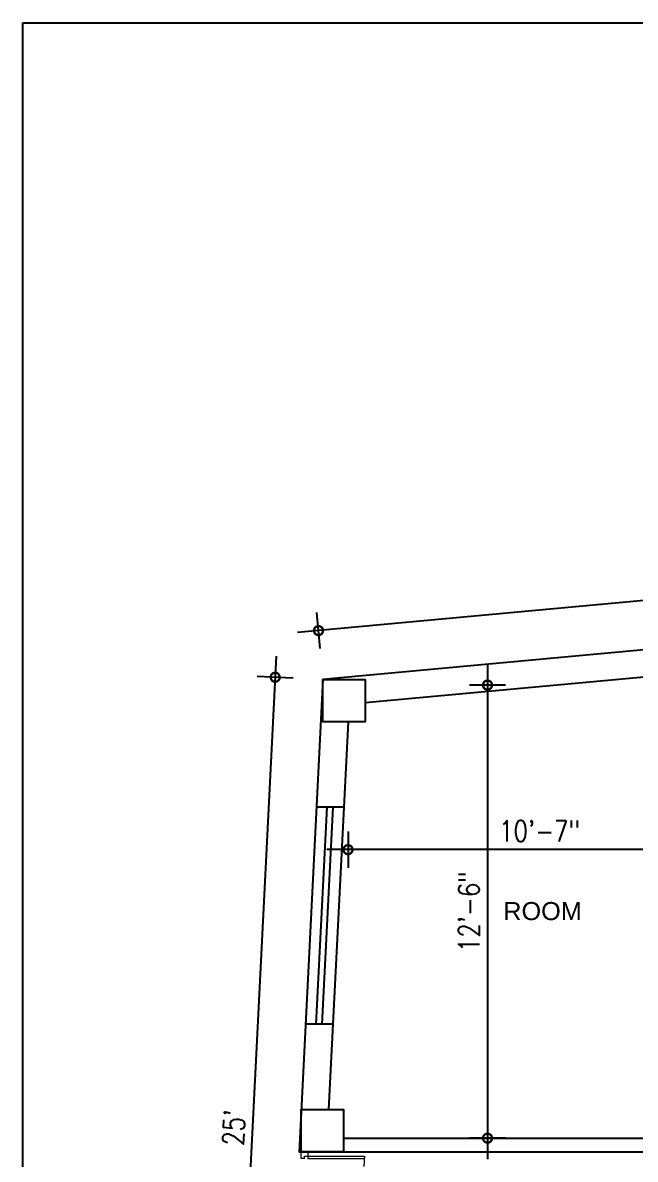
# Model space of a CAD drawing. Header units: inches. Extents: x -9985691 to 3643, y -3270716 to 4788.
# Drawn here: x -4986027.7 to -4985824.3, y -3264760.1 to -3264382.7 of the extents above; entities that cross this region are included whole.
import ezdxf

# ---------------------------------------------------------------- set-up
doc = ezdxf.new("R2010")
doc.units = ezdxf.units.IN
doc.header["$LTSCALE"] = 2
doc.header["$MEASUREMENT"] = 0
doc.header["$PDMODE"] = 34
doc.linetypes.add('HIDDEN', pattern=[0.375, 0.25, -0.125])
doc.layers.get('0').update_dxf_attribs({"linetype": 'CONTINUOUS'})
doc.layers.get('DEFPOINTS').update_dxf_attribs({"color": 141, "linetype": 'CONTINUOUS'})
doc.layers.add('Door-Window.w', color=4, linetype='CONTINUOUS', lineweight=15)
doc.layers.add('TEXT', color=181, linetype='CONTINUOUS', lineweight=25)
doc.styles.add('arial.', font='arial.ttf')
doc.styles.add('ROMANS', font='Romans.shx', dxfattribs={"width": 0.8})
doc.dimstyles.new('8 SCALE', dxfattribs={"dimscale": 0, "dimtxt": 7, "dimasz": 6, "dimexe": 6, "dimexo": 2, "dimgap": 2, "dimtad": 1, "dimdec": 0, "dimzin": 0, "dimdsep": 46, "dimlunit": 4, "dimtxsty": 'ROMANS', "dimblk": 'DOTSMALL', "dimcen": 0, "dimdle": 7, "dimclrd": 8, "dimclre": 8, "dimclrt": 3, "dimadec": 0, "dimazin": 0, "dimtfac": 1, "dimtdec": 0, "dimtofl": 0, "dimtmove": 2, "dimatfit": 3, "dimfxl": 6, "dimfxlon": 1, "dimtolj": 1, "dimtzin": 0, "dimarcsym": 0})

# ---------------------------------------------------------------- blocks, each defined once
blk = doc.blocks.new('_DOTSMALL')
at = {"color": 0, "linetype": 'ByBlock', "const_width": 0.5}
blk.add_lwpolyline([(-0.0625, 0, 1), (0.0625, 0, 1)], format="xyb", close=True, dxfattribs=at)
blk = doc.blocks.new('*D552')
at = {"color": 8, "lineweight": -2, "ltscale": 0.5, "transparency": 16777216}
for p, q in [((-4985919.67, -3264651.25), (-4985919.67, -3264663.25)), ((-4985792.53, -3264651.25), (-4985792.53, -3264663.25)), ((-4985785.53, -3264657.25), (-4985926.67, -3264657.25))]:
    blk.add_line(p, q, dxfattribs=at)
at = {"layer": 'DEFPOINTS', "color": 0, "ltscale": 0.5, "transparency": 16777216}
for p in [(-4985792.53, -3264597.3), (-4985919.67, -3264614.8), (-4985919.67, -3264657.25)]:
    blk.add_point(p, dxfattribs=at)
at = {"color": 8, "lineweight": -2, "ltscale": 0.5, "transparency": 16777216, "xscale": 6, "yscale": 6, "zscale": 6, "rotation": 180}
blk.add_blockref('_DOTSMALL', (-4985919.67, -3264657.25), dxfattribs=at)
at = {"color": 8, "lineweight": -2, "ltscale": 0.5, "transparency": 16777216, "xscale": 6, "yscale": 6, "zscale": 6}
blk.add_blockref('_DOTSMALL', (-4985792.53, -3264657.25), dxfattribs=at)
at = {"color": 3, "ltscale": 0.5, "transparency": 16777216, "insert": (-4985856.1, -3264651.08), "char_height": 7, "attachment_point": 5, "style": 'ROMANS'}
blk.add_mtext('\\A1;10\'-7"', dxfattribs=at)
blk = doc.blocks.new('*D553')
at = {"color": 8, "lineweight": -2, "ltscale": 0.5, "transparency": 16777216}
for p, q in [((-4985873.35, -3264595.6), (-4985873.35, -3264760.05)), ((-4985867.35, -3264602.6), (-4985879.35, -3264602.6)), ((-4985867.35, -3264753.05), (-4985879.35, -3264753.05))]:
    blk.add_line(p, q, dxfattribs=at)
at = {"layer": 'DEFPOINTS', "color": 0, "ltscale": 0.5, "transparency": 16777216}
for p in [(-4985849.75, -3264602.6), (-4985873.35, -3264753.05), (-4985849.75, -3264753.05)]:
    blk.add_point(p, dxfattribs=at)
at = {"color": 8, "lineweight": -2, "ltscale": 0.5, "transparency": 16777216, "xscale": 6, "yscale": 6, "zscale": 6}
for p, rotation in [((-4985873.35, -3264602.6), 90), ((-4985873.35, -3264753.05), 270)]:
    blk.add_blockref('_DOTSMALL', p, dxfattribs=dict(at, rotation=rotation))
at = {"color": 3, "ltscale": 0.5, "transparency": 16777216, "insert": (-4985879.51, -3264677.82), "char_height": 7, "attachment_point": 5, "rotation": 90, "style": 'ROMANS'}
blk.add_mtext('\\A1;12\'-6"', dxfattribs=at)
blk = doc.blocks.new('FDFDRE')
at = {"ltscale": 3}
for p, q in [((165701.11, -58637.82), (165701.1, -58641.5)), ((165704.78, -58637.83), (165701.11, -58637.82)), ((165704.78, -58639.66), (165703.55, -58639.66)), ((165703.55, -58639.66), (165703.55, -58641.5)), ((165704.78, -58639.66), (165704.78, -58637.83)), ((165766.98, -58637.83), (165770.65, -58637.82)), ((165766.98, -58639.66), (165766.98, -58637.83)), ((165766.98, -58639.66), (165768.2, -58639.66)), ((165768.2, -58639.66), (165768.2, -58641.5)), ((165770.65, -58637.82), (165770.65, -58641.5)), ((165701.1, -58641.5), (165703.55, -58641.5)), ((165703.55, -58641.5), (165703.53, -58672.63)), ((165703.55, -58641.5), (165704.78, -58641.5)), ((165704.78, -58641.5), (165704.76, -58672.65)), ((165766.98, -58641.5), (165767, -58672.65)), ((165768.2, -58641.5), (165766.98, -58641.5)), ((165770.65, -58641.5), (165768.2, -58641.5)), ((165768.2, -58641.5), (165768.22, -58672.63)), ((165703.53, -58672.63), (165704.76, -58672.65)), ((165768.22, -58672.63), (165767, -58672.65))]:
    blk.add_line(p, q, dxfattribs=at)
at = {"layer": 'Door-Window.w', "color": 9, "linetype": 'HIDDEN', "lineweight": 18}
for centre, start, end in [((165704.78, -58641.5), 269.96183, 3.38353), ((165766.98, -58641.5), 176.61647, 270.03817)]:
    blk.add_arc(centre, 31.16, start, end, dxfattribs=at)
blk = doc.blocks.new('*D625')
at = {"color": 8, "lineweight": -2, "ltscale": 0.5, "transparency": 16777216}
for p, q in [((-4985592.35, -3264559.32), (-4985593.45, -3264547.37)), ((-4985585.93, -3264552.7), (-4985936.45, -3264585.15)), ((-4985928.93, -3264590.48), (-4985930.04, -3264578.53))]:
    blk.add_line(p, q, dxfattribs=at)
at = {"layer": 'DEFPOINTS', "color": 0, "ltscale": 0.5, "transparency": 16777216}
for p in [(-4985591.39, -3264569.64), (-4985929.48, -3264584.51), (-4985927.98, -3264600.8)]:
    blk.add_point(p, dxfattribs=at)
at = {"color": 8, "lineweight": -2, "ltscale": 0.5, "transparency": 16777216, "xscale": 6, "yscale": 6, "zscale": 6}
for p, rotation in [((-4985592.9, -3264553.35), 5.28923447946644), ((-4985929.48, -3264584.51), 185.2892344794664)]:
    blk.add_blockref('_DOTSMALL', p, dxfattribs=dict(at, rotation=rotation))
at = {"color": 3, "ltscale": 0.5, "transparency": 16777216, "insert": (-4985761.76, -3264562.79), "char_height": 7, "attachment_point": 5, "rotation": 5.2892, "style": 'ROMANS'}
blk.add_mtext('\\A1;28\'-2"', dxfattribs=at)
blk = doc.blocks.new('*D627')
at = {"color": 8, "lineweight": -2, "ltscale": 0.5, "transparency": 16777216}
for p, q in [((-4985943.49, -3264593.01), (-4985959.37, -3264906.7)), ((-4985937.85, -3264600.3), (-4985949.84, -3264599.7)), ((-4985953.02, -3264900.01), (-4985965, -3264899.41))]:
    blk.add_line(p, q, dxfattribs=at)
at = {"layer": 'DEFPOINTS', "color": 0, "ltscale": 0.5, "transparency": 16777216}
for p in [(-4985927.98, -3264600.8), (-4985959.01, -3264899.71), (-4985943.14, -3264900.51)]:
    blk.add_point(p, dxfattribs=at)
at = {"color": 8, "lineweight": -2, "ltscale": 0.5, "transparency": 16777216, "xscale": 6, "yscale": 6, "zscale": 6}
for p, rotation in [((-4985943.85, -3264600), 87.10311226930526), ((-4985959.01, -3264899.71), 267.1031122693053)]:
    blk.add_blockref('_DOTSMALL', p, dxfattribs=dict(at, rotation=rotation))
at = {"color": 3, "ltscale": 0.5, "transparency": 16777216, "insert": (-4985957.59, -3264749.54), "char_height": 7, "attachment_point": 5, "rotation": 87.1031, "style": 'ROMANS'}
blk.add_mtext("\\A1;25'", dxfattribs=at)

msp = doc.modelspace()

# ---------------------------------------------------------------- linework, layer by layer
at = {"ltscale": 0.5}
for p, q in [((-4985792.53, -3264597.3), (-4985913.98, -3264608.55)), ((-4985919.67, -3264614.8), (-4985926.19, -3264743.58)), ((-4985930.26, -3264715.19), (-4985926.62, -3264643.19)), ((-4985921.11, -3264643.19), (-4985930.12, -3264643.19)), ((-4985928.26, -3264715.19), (-4985924.61, -3264643.19)), ((-4985924.75, -3264715.19), (-4985933.76, -3264715.19)), ((-4985921.2, -3264753.05), (-4985779.53, -3264753.05)), ((-4985926.9, -3264757.55), (-4985926.9, -3264757.58))]:
    msp.add_line(p, q, dxfattribs=at)
for points in [[(-4986027.68, -3264382.67), (-4984936.85, -3264382.67), (-4984936.85, -3264982.93), (-4986027.68, -3264982.93)], [(-4985927.98, -3264600.8), (-4985913.98, -3264600.8), (-4985913.98, -3264614.8), (-4985927.98, -3264614.8)], [(-4985935.2, -3264743.58), (-4985921.2, -3264743.58), (-4985921.2, -3264757.58), (-4985935.2, -3264757.58)]]:
    msp.add_lwpolyline(points, close=True, dxfattribs=at)
msp.add_lwpolyline([(-4985942.43, -3264886.51), (-4985943.14, -3264900.51), (-4985596.67, -3264900.51), (-4985591.39, -3264569.64), (-4985927.98, -3264600.8), (-4985935.91, -3264757.55), (-4985775.03, -3264757.55)], dxfattribs=at)

# ---------------------------------------------------------------- block references
at = {"layer": 'Door-Window.w', "ltscale": 0.005, "xscale": 0.6039327639279543, "yscale": 0.6039327639279543, "zscale": 0.6039327639834399, "rotation": 89.99999999999999}
msp.add_blockref('FDFDRE', (-5021348.5, -3364871.87), dxfattribs=at)

# ---------------------------------------------------------------- texts
at = {"layer": 'TEXT', "lineweight": -2, "insert": (-4985855.08, -3264677.69), "char_height": 6, "attachment_point": 5, "style": 'arial.'}
msp.add_mtext_dynamic_manual_height_columns('ROOM', width=45.7314, gutter_width=30, heights=[0], dxfattribs=at)

# ---------------------------------------------------------------- dimensions: what is measured, and where the dimension line sits
at = {"ltscale": 0.5}
for p1, p2, distance, picture, middle in [((-4985591.39, -3264569.64), (-4985927.98, -3264600.8), -16.36, '*D625', (-4985761.76, -3264562.79)), ((-4985927.98, -3264600.8), (-4985943.14, -3264900.51), -15.89, '*D627', (-4985957.59, -3264749.54))]:
    dim = msp.add_aligned_dim(p1=p1, p2=p2, distance=distance, dimstyle='8 SCALE', override={"dimscale": 1}, dxfattribs=at)
    dim.commit()
    dim.dimension.update_dxf_attribs({"geometry": picture, "text_midpoint": middle})
dim = msp.add_linear_dim(base=(-4985873.35, -3264753.05), p1=(-4985849.75, -3264602.6), p2=(-4985849.75, -3264753.05), angle=90, dimstyle='8 SCALE', override={"dimscale": 1}, dxfattribs=at)
dim.commit()
dim.dimension.update_dxf_attribs({"geometry": '*D553', "text_midpoint": (-4985879.51, -3264677.82)})
dim = msp.add_linear_dim(base=(-4985919.67, -3264657.25), p1=(-4985792.53, -3264597.3), p2=(-4985919.67, -3264614.8), dimstyle='8 SCALE', override={"dimscale": 1}, dxfattribs=at)
dim.commit()
dim.dimension.update_dxf_attribs({"geometry": '*D552', "text_midpoint": (-4985856.1, -3264651.08)})

doc.saveas('drawing.dxf')
